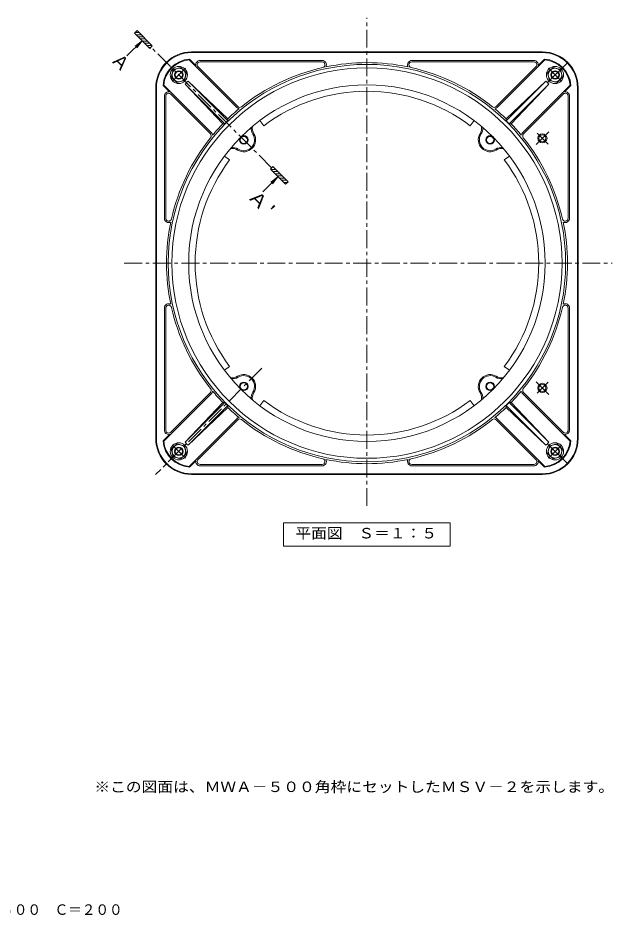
# Model space of a CAD drawing. Units: millimetres on the paper, enlarged 2 times, with parts at other scales. Extents: x -311 to 353, y -272 to 249.
# Drawn here: x 21 to 353, y -272 to 230 of the extents above; entities that cross this region are included whole.
import ezdxf
from ezdxf.enums import TextEntityAlignment as Align

# ---------------------------------------------------------------- set-up
doc = ezdxf.new("R2010")
doc.units = ezdxf.units.MM
doc.header["$LTSCALE"] = 2
doc.linetypes.add('CHAIN1', pattern=[8, 5, -1, 1, -1])
doc.linetypes.add('CHAIN2', pattern=[12, 9, -1, 1, -1])
for name, color, linetype, lineweight in [('0-4', 7, 'Continuous', 9), ('0-B', 4, 'Continuous', 9), ('1-4', 7, 'Continuous', 9), ('B-0', 3, 'Continuous', 9), ('B-1', 2, 'Continuous', 9), ('B-3', 4, 'Continuous', 9), ('B-4', 7, 'Continuous', 9)]:
    doc.layers.add(name, color=color, linetype=linetype, lineweight=lineweight)
doc.layers.add('1-5', color=6, linetype='Continuous')
doc.styles.add('ＭＳ ゴシック', font='')
doc.styles.get('ＭＳ ゴシック').set_extended_font_data('MS Gothic')

msp = doc.modelspace()

# ---------------------------------------------------------------- linework, layer by layer
at = {"layer": '0-4'}
for p, q in [((87.133, 222.416), (85.719, 221.002)), ((94.204, 212.517), (85.719, 221.002)), ((86.086, 221.37), (88.179, 221.37)), ((95.618, 213.931), (87.133, 222.416)), ((89.961, 216.759), (81.476, 208.274)), ((86.551, 220.17), (89.379, 220.17)), ((87.751, 218.97), (90.579, 218.97)), ((88.951, 217.77), (91.779, 217.77)), ((90.151, 216.57), (92.979, 216.57)), ((91.351, 215.37), (94.179, 215.37)), ((92.551, 214.17), (95.379, 214.17)), ((93.751, 212.97), (94.657, 212.97)), ((94.204, 212.517), (95.618, 213.931)), ((163.029, 146.52), (161.614, 145.106)), ((162.608, 146.1), (163.449, 146.1)), ((171.514, 138.035), (163.029, 146.52)), ((165.857, 140.864), (157.372, 132.378)), ((170.1, 136.621), (161.614, 145.106)), ((161.821, 144.9), (164.649, 144.9)), ((163.021, 143.7), (165.849, 143.7)), ((164.221, 142.5), (167.049, 142.5)), ((165.421, 141.3), (168.249, 141.3)), ((166.621, 140.1), (169.449, 140.1)), ((167.821, 138.9), (170.649, 138.9)), ((169.021, 137.7), (171.179, 137.7)), ((170.1, 136.621), (171.514, 138.035))]:
    msp.add_line(p, q, dxfattribs=at)
at = {"layer": '0-4', "color": 2}
msp.add_lwpolyline([(168.995, -65.432), (168.995, -52.432), (262.14, -52.432), (262.14, -65.432)], close=True, dxfattribs=at)
at = {"layer": '0-B'}
for p, q in [((107.371, 200.765), (111.609, 201.9)), ((111.609, 201.9), (114.7, 198.809)), ((323.765, 200.764), (324.901, 196.526)), ((113.565, 194.57), (114.7, 198.809)), ((317.571, 194.57), (316.435, 198.809)), ((324.901, 196.526), (321.809, 193.435)), ((113.565, 194.57), (109.326, 193.435)), ((317.571, 194.57), (321.809, 193.435)), ((106.235, -11.391), (109.326, -8.3)), ((113.565, -9.435), (109.326, -8.3)), ((113.565, -9.435), (114.7, -13.674)), ((317.57, -9.435), (316.435, -13.674)), ((317.57, -9.435), (321.809, -8.3)), ((107.37, -15.63), (106.235, -11.391)), ((319.526, -16.765), (316.435, -13.674)), ((323.765, -15.63), (319.526, -16.765))]:
    msp.add_line(p, q, dxfattribs=at)
for points in [[(107.371, 200.765), (106.235, 196.526), (109.326, 193.435)], [(323.765, 200.764), (319.527, 201.9), (316.435, 198.809)], [(323.765, -15.63), (324.9, -11.391), (321.809, -8.3)], [(107.37, -15.63), (111.609, -16.765), (114.7, -13.674)]]:
    msp.add_lwpolyline(points, dxfattribs=at)
at = {"layer": '0-B', "color": 6, "lineweight": 5}
for centre in [(110.468, 197.668), (320.668, 197.667), (110.467, -12.532), (320.668, -12.533)]:
    msp.add_circle(centre, 4.8, dxfattribs=at)
at = {"layer": '0-B'}
for centre, radius in [((110.473, 197.662), 3.8), ((320.662, 197.662), 3.8), ((110.468, 197.668), 2.4), ((110.468, 197.668), 2.021), ((320.668, 197.667), 2.4), ((320.668, 197.667), 2.021), ((110.473, -12.527), 3.8), ((320.662, -12.527), 3.8), ((110.467, -12.532), 2.4), ((110.467, -12.532), 2.021), ((320.668, -12.533), 2.4), ((320.668, -12.533), 2.021)]:
    msp.add_circle(centre, radius, dxfattribs=at)
at = {"layer": 'B-0', "linetype": 'CHAIN1'}
for p, q in [((215.568, -43.055), (215.568, 229.506)), ((79.945, 92.567), (352.506, 92.567))]:
    msp.add_line(p, q, dxfattribs=at)
at = {"layer": 'B-0'}
for centre, radius in [((146.756, 161.379), 2.4), ((146.756, 161.379), 2), ((284.379, 161.379), 2.4), ((284.379, 161.379), 2), ((146.757, 23.756), 2.4), ((146.757, 23.756), 2), ((284.379, 23.756), 2.4), ((284.379, 23.756), 2)]:
    msp.add_circle(centre, radius, dxfattribs=at)
at = {"layer": 'B-1', "linetype": 'CHAIN1'}
for p, q in [((162.322, 145.813), (94.911, 213.224)), ((156.877, 33.877), (97.458, -25.542))]:
    msp.add_line(p, q, dxfattribs=at)
at = {"layer": 'B-1'}
for p, q in [((116.172, 206.105), (142.791, 179.486)), ((116.324, 206.519), (119.952, 202.891)), ((117.568, 210.567), (313.568, 210.567)), ((117.568, 210.167), (313.568, 210.167)), ((122.304, 205.767), (190.501, 205.767)), ((308.831, 205.767), (240.634, 205.767)), ((314.963, 206.105), (288.344, 179.486)), ((314.811, 206.519), (311.184, 202.891)), ((121.173, 202.236), (143.357, 180.052)), ((122.304, 204.968), (190.501, 204.968)), ((308.831, 204.968), (240.634, 204.968)), ((309.963, 202.236), (287.778, 180.052)), ((101.616, 191.811), (105.244, 188.183)), ((102.03, 191.963), (128.649, 165.344)), ((113.935, 192.503), (134.97, 170.337)), ((113.935, 192.503), (136.093, 170.345)), ((137.798, 173.165), (115.632, 194.2)), ((115.632, 194.2), (137.79, 172.042)), ((293.337, 173.165), (315.503, 194.2)), ((315.503, 194.2), (293.345, 172.042)), ((317.2, 192.503), (295.042, 170.345)), ((317.2, 192.503), (296.165, 170.337)), ((329.105, 191.963), (302.486, 165.344)), ((329.519, 191.811), (325.891, 188.183)), ((97.568, 92.567), (97.568, 190.567)), ((97.968, 190.567), (97.968, 92.567)), ((102.368, 185.831), (102.368, 117.634)), ((103.168, 185.831), (103.168, 117.634)), ((105.899, 186.963), (128.083, 164.778)), ((325.236, 186.963), (303.052, 164.778)), ((327.968, 185.831), (327.968, 117.634)), ((328.768, 185.831), (328.768, 117.634)), ((333.168, 190.567), (333.168, 92.567)), ((333.567, 92.567), (333.567, 190.567)), ((137.79, 172.042), (137.798, 173.165)), ((293.345, 172.042), (293.337, 173.165)), ((136.093, 170.345), (134.97, 170.337)), ((295.042, 170.345), (296.165, 170.337)), ((97.568, 92.567), (97.568, -5.432)), ((97.968, -5.432), (97.968, 92.567)), ((333.168, -5.432), (333.168, 92.567)), ((333.567, 92.567), (333.567, -5.432)), ((102.368, -0.696), (102.368, 67.501)), ((103.168, -0.696), (103.168, 67.501)), ((327.968, -0.696), (327.968, 67.501)), ((328.768, -0.696), (328.768, 67.501)), ((105.899, -1.828), (128.083, 20.357)), ((325.236, -1.828), (303.052, 20.357)), ((102.03, -6.828), (128.649, 19.791)), ((329.105, -6.828), (302.486, 19.791)), ((113.935, -7.368), (134.97, 14.798)), ((113.935, -7.368), (136.093, 14.79)), ((115.632, -9.065), (137.79, 13.093)), ((137.798, 11.97), (115.632, -9.065)), ((136.093, 14.79), (134.97, 14.798)), ((137.79, 13.093), (137.798, 11.97)), ((293.345, 13.093), (293.337, 11.97)), ((293.337, 11.97), (315.503, -9.065)), ((315.503, -9.065), (293.345, 13.093)), ((295.042, 14.79), (296.165, 14.798)), ((317.2, -7.368), (295.042, 14.79)), ((317.2, -7.368), (296.165, 14.798)), ((116.172, -20.97), (142.791, 5.649)), ((121.173, -17.101), (143.357, 5.083)), ((309.963, -17.101), (287.778, 5.083)), ((314.963, -20.97), (288.344, 5.649)), ((101.616, -6.676), (105.244, -3.048)), ((329.519, -6.676), (325.891, -3.048)), ((116.324, -21.384), (119.952, -17.756)), ((122.304, -19.833), (190.501, -19.833)), ((308.831, -19.833), (240.634, -19.833)), ((314.811, -21.384), (311.184, -17.756)), ((117.568, -25.032), (313.568, -25.032)), ((122.304, -20.632), (190.501, -20.632)), ((308.831, -20.632), (240.634, -20.632)), ((117.568, -25.432), (313.568, -25.432))]:
    msp.add_line(p, q, dxfattribs=at)
at = {"layer": 'B-1', "linetype": 'CHAIN2'}
for p, q in [((106.962, 194.162), (114.202, 201.402)), ((327.71, 204.71), (316.396, 193.396)), ((324.173, 194.162), (316.933, 201.402)), ((317.261, 165.977), (310.085, 158.801)), ((316.888, 158.963), (310.603, 165.247)), ((317.261, 19.158), (310.085, 26.334)), ((316.888, 26.172), (310.603, 19.888)), ((106.962, -9.027), (114.202, -16.267)), ((327.71, -19.575), (316.396, -8.261)), ((324.173, -9.027), (316.933, -16.267))]:
    msp.add_line(p, q, dxfattribs=at)
at = {"layer": 'B-1'}
for centre, radius in [((313.568, 162.283), 2.6), ((313.568, 162.283), 2), ((313.568, 22.852), 2.6), ((313.568, 22.852), 2)]:
    msp.add_circle(centre, radius, dxfattribs=at)
for centre, radius, start, end in [((117.568, 190.567), 20, 90, 180), ((117.568, 190.567), 19.6, 90, 180), ((117.568, 190.568), 16, 94.45821, 175.54179), ((117.568, 190.568), 15.6, 95.13161, 174.86839), ((122.304, 203.367), 2.4, 90, 191.44186), ((190.501, 203.367), 2.4, 330.48416, 90), ((240.634, 203.367), 2.4, 90, 209.51584), ((308.831, 203.367), 2.4, 348.55814, 90), ((313.568, 190.567), 20, 0, 90), ((313.568, 190.567), 19.6, 0, 90), ((313.568, 190.568), 16, 4.45821, 85.54179), ((313.568, 190.568), 15.6, 5.13161, 84.86839), ((215.568, 92.567), 111, 0, 180), ((215.568, 92.567), 109, 0, 180), ((122.304, 203.367), 1.6, 90, 225.00075), ((215.568, 92.567), 112, 102.74747, 128.7334), ((190.501, 203.367), 1.6, 282.74748, 90), ((215.568, 92.567), 112, 78.16119, 101.83881), ((240.634, 203.367), 1.6, 90, 257.25252), ((215.568, 92.567), 112, 51.2666, 77.25253), ((308.831, 203.367), 1.6, 314.99925, 90), ((122.942, 185.194), 11.6, 129.06232, 140.93781), ((308.194, 185.194), 11.6, 39.06219, 50.93768), ((104.768, 185.831), 2.4, 78.55759, 180), ((104.768, 185.831), 1.6, 44.99925, 180), ((326.368, 185.831), 1.6, 0, 135.00075), ((326.368, 185.831), 2.4, 0, 101.44241), ((215.568, 92.567), 112, 129.64206, 133.97681), ((144.488, 181.183), 2.4, 225, 260.9966), ((144.488, 181.183), 1.6, 225, 308.73354), ((286.647, 181.183), 1.6, 231.26646, 315), ((286.647, 181.183), 2.4, 279.0034, 315), ((215.568, 92.567), 112, 46.02319, 50.35794), ((215.568, 92.567), 111.2, 134.3817, 135.6183), ((215.568, 92.567), 111.2, 44.3817, 45.6183), ((215.568, 92.567), 112, 136.02319, 140.35796), ((157.477, 167.999), 6.6, 177.33627, 211.69508), ((157.477, 167.999), 6, 171.74725, 211.69508), ((273.658, 167.999), 6, 328.30492, 8.2532), ((273.658, 167.999), 6.6, 328.30492, 2.66373), ((215.568, 92.567), 112, 39.64204, 43.97681), ((215.568, 92.567), 112, 141.26662, 167.25252), ((126.952, 163.647), 1.6, 321.26712, 44.99925), ((126.952, 163.647), 2.4, 9.0027, 44.9995), ((146.756, 161.379), 6.6, 238.30493, 31.69507), ((146.756, 161.379), 6, 238.30493, 31.69507), ((284.379, 161.379), 6.6, 148.30493, 301.69507), ((284.379, 161.379), 6, 148.30493, 301.69507), ((304.183, 163.647), 2.4, 135.0005, 170.9973), ((304.183, 163.647), 1.6, 135.00075, 218.73288), ((215.568, 92.567), 112, 12.74748, 38.73338), ((140.136, 150.658), 6, 58.30492, 98.2532), ((140.136, 150.658), 6.6, 58.30492, 92.66373), ((290.999, 150.658), 6.6, 87.33627, 121.69508), ((290.999, 150.658), 6, 81.74725, 121.69508), ((104.768, 117.634), 2.4, 180, 299.51584), ((104.768, 117.634), 1.6, 180, 347.25252), ((215.568, 92.567), 112, 168.16119, 180), ((326.368, 117.634), 1.6, 192.74748, 0), ((326.368, 117.634), 2.4, 240.48416, 0), ((215.568, 92.567), 112, 0, 11.83881), ((215.568, 92.567), 112, 180, 191.83881), ((215.568, 92.567), 111, 180, 0), ((215.568, 92.567), 109, 180, 0), ((215.568, 92.567), 112, 348.16119, 0), ((104.768, 67.501), 2.4, 60.48416, 180), ((104.768, 67.501), 1.6, 12.74748, 180), ((215.568, 92.567), 112, 192.74748, 218.73338), ((215.568, 92.567), 112, 321.26662, 347.25252), ((326.368, 67.501), 1.6, 0, 167.25252), ((326.368, 67.501), 2.4, 0, 119.51584), ((146.757, 23.756), 6.6, 328.30493, 121.69507), ((284.379, 23.756), 6.6, 58.30493, 211.69507), ((140.136, 34.477), 6, 261.74725, 301.69508), ((140.136, 34.477), 6.6, 267.33627, 301.69508), ((146.757, 23.756), 6, 328.30493, 121.69507), ((284.379, 23.756), 6, 58.30493, 211.69507), ((290.999, 34.477), 6.6, 238.30492, 272.66373), ((290.999, 34.477), 6, 238.30492, 278.2532), ((126.952, 21.488), 1.6, 315.00075, 38.73288), ((126.952, 21.488), 2.4, 315.0005, 350.9973), ((215.568, 92.567), 112, 219.64204, 223.97681), ((157.477, 17.136), 6.6, 148.30492, 182.66373), ((157.477, 17.136), 6, 148.30492, 188.2532), ((273.658, 17.136), 6, 351.74725, 31.69508), ((273.658, 17.136), 6.6, 357.33627, 31.69508), ((215.568, 92.567), 112, 316.02319, 320.35796), ((304.183, 21.488), 2.4, 189.0027, 224.9995), ((304.183, 21.488), 1.6, 141.26712, 224.99925), ((215.568, 92.567), 111.2, 224.3817, 225.6183), ((215.568, 92.567), 112, 226.02319, 230.35794), ((215.568, 92.567), 112, 309.64206, 313.97681), ((215.568, 92.567), 111.2, 314.3817, 315.6183), ((144.488, 3.952), 2.4, 99.0034, 135), ((144.488, 3.952), 1.6, 51.26646, 135), ((215.568, 92.567), 112, 231.2666, 257.25253), ((215.568, 92.567), 112, 282.74747, 308.7334), ((286.647, 3.952), 1.6, 45, 128.73354), ((286.647, 3.952), 2.4, 45, 80.9966), ((104.768, -0.696), 2.4, 180, 281.44241), ((104.768, -0.696), 1.6, 180, 315.00075), ((326.368, -0.696), 1.6, 224.99925, 0), ((326.368, -0.696), 2.4, 258.55759, 0), ((117.568, -5.432), 20, 180, 270), ((117.568, -5.432), 19.6, 180, 270), ((117.568, -5.433), 16, 184.45821, 265.54179), ((117.568, -5.433), 15.6, 185.13161, 264.86839), ((122.942, -0.059), 11.6, 219.06219, 230.93768), ((313.568, -5.432), 19.6, 270, 0), ((313.568, -5.432), 20, 270, 0), ((313.568, -5.433), 16, 274.45821, 355.54179), ((313.568, -5.433), 15.6, 275.13161, 354.86839), ((308.194, -0.059), 11.6, 309.06232, 320.93781), ((122.304, -18.232), 2.4, 168.55814, 270), ((122.304, -18.232), 1.6, 134.99925, 270), ((190.501, -18.232), 1.6, 270, 77.25252), ((190.501, -18.232), 2.4, 270, 29.51584), ((215.568, 92.567), 112, 258.16119, 281.83881), ((240.634, -18.232), 2.4, 150.48416, 270), ((240.634, -18.232), 1.6, 102.74748, 270), ((308.831, -18.232), 1.6, 270, 45.00075), ((308.831, -18.232), 2.4, 270, 11.44186)]:
    msp.add_arc(centre, radius, start, end, dxfattribs=at)
at = {"layer": 'B-3'}
for p, q in [((157.901, 169.318), (155.738, 172.196)), ((273.234, 169.317), (275.397, 172.196)), ((138.818, 150.234), (135.939, 152.397)), ((292.318, 150.234), (295.196, 152.397)), ((138.818, 34.901), (135.939, 32.738)), ((292.317, 34.901), (295.196, 32.738)), ((157.901, 15.818), (155.738, 12.939)), ((273.234, 15.817), (275.397, 12.939))]:
    msp.add_line(p, q, dxfattribs=at)
for centre, radius, start, end in [((215.568, 92.567), 99.6, 90, 180), ((215.568, 92.567), 99.6, 0, 90), ((215.568, 92.567), 96, 90, 126.91956), ((215.568, 92.567), 96, 53.08054, 90.00009), ((215.568, 92.568), 96, 143.08054, 180.00009), ((215.568, 92.567), 96, 0, 36.91956), ((215.568, 92.567), 99.6, 180, 270), ((215.568, 92.567), 96, 180, 216.91956), ((215.568, 92.567), 99.6, 270, 0), ((215.567, 92.567), 96, 323.08054, 0.00009), ((215.567, 92.568), 96, 233.08054, 270.00009), ((215.568, 92.567), 96, 270, 306.91956)]:
    msp.add_arc(centre, radius, start, end, dxfattribs=at)
at = {"layer": 'B-4'}
for p, q in [((89.961, 216.759), (85.995, 213.716)), ((89.961, 216.759), (86.917, 212.793)), ((165.857, 140.864), (161.89, 137.82)), ((165.857, 140.864), (162.813, 136.897))]:
    msp.add_line(p, q, dxfattribs=at)

# ---------------------------------------------------------------- texts
at = {"layer": '0-4', "color": 3, "style": 'ＭＳ ゴシック'}
msp.add_text('Ａ', height=7.331, rotation=315, dxfattribs=at).set_placement((70.427, 204.296), align=Align.BOTTOM_LEFT)
at = {"layer": '0-4', "color": 3, "style": 'ＭＳ ゴシック', "width": 1.15}
msp.add_text("Ａ'", height=7.331, rotation=315, dxfattribs=at).set_placement((146.819, 127.904), align=Align.BOTTOM_LEFT)
at = {"layer": '0-4', "color": 2, "style": 'ＭＳ ゴシック', "width": 1.1}
msp.add_text('平面図\u3000Ｓ＝１：５', height=5.865, dxfattribs=at).set_placement((175.567, -62.932), align=Align.BOTTOM_LEFT)
at = {"layer": '1-4', "color": 2, "style": 'ＭＳ ゴシック', "width": 1.1}
msp.add_text('※この図面は、ＭＷＡ－５００角枠にセットしたＭＳＶ－２を示します。', height=5.865, dxfattribs=at).set_placement((63.243, -204.568), align=Align.BOTTOM_LEFT)
at = {"layer": '1-5', "style": 'ＭＳ ゴシック', "width": 0.95}
msp.add_text('打込型マンホール鉄蓋\u3000サポートＶ\u3000\u3000ＭＳＶ－２－５００\u3000Ｃ＝２００\u3000', height=5.865, dxfattribs=at).set_placement((-171.74, -273.153), align=Align.BOTTOM_LEFT)

doc.saveas('drawing.dxf')
